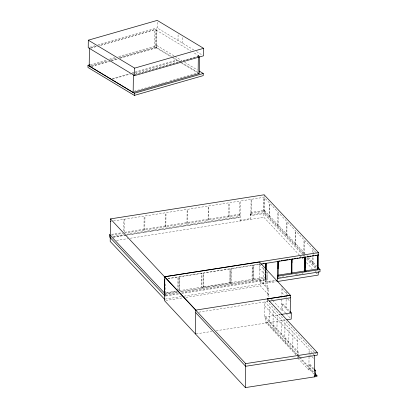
<?xml version="1.0" encoding="UTF-8"?>
<svg xmlns="http://www.w3.org/2000/svg" width="408" height="408" viewBox="0 0 408 408"><rect width="100%" height="100%" fill="white"/><g stroke="black" fill="none" stroke-linecap="round" stroke-linejoin="round"><path stroke-width="0.31" stroke-dasharray="2.04 1.53" d="M228.465 216.826L228.49 202.873M265.659 270.514L265.486 281.857L265.878 282.275L275.533 280.76M265.945 279.562L266.062 270.3L265.878 282.275L265.945 279.562L180.948 292.898M181.555 293.536L266.546 280.199L266.557 277.93L265.562 276.874M124.634 232.274L239.476 214.251L240.169 214.99L240.088 221.014L240.445 221.391M312.615 263.073L312.686 256.714M312.737 252.261L312.773 249.079M123.206 230.811L123.349 219.371M124.404 219.203L124.231 233.187L240.195 215.006L240.363 201.006L264.093 197.283L316.409 252.945M143.958 230.092L144.126 216.113M144.799 229.959L144.968 215.98M154.158 47.348L154.372 29.753L98.705 45.89M155.693 29.376L156.738 30.003L156.524 47.598L155.479 46.966L155.693 29.376L99.134 45.609M156.738 30.003L156.239 30.146L156.024 47.741L170.651 56.554M171.584 56.569L156.856 47.695L156.886 45.548L117.866 56.748M193.882 50.011L157.151 27.882L157.228 21.65M165.138 226.766L165.311 212.787M165.842 226.654L166.01 212.675M165.362 283.973L165.25 292.868L176.69 291.072M178.021 40.458L178.097 34.221M177.903 290.246L178.066 276.905L167.831 278.511M178.082 291.082L178.066 276.905M179.331 276.706L179.341 290.884L179.331 276.706L201.934 273.156L201.95 287.334L231.091 282.759L231.081 268.586L252.215 265.266L252.226 279.444L253.674 279.22L253.664 265.042L259.83 264.073M182.641 43.243L182.718 37.006M186.956 223.344L187.129 209.36M187.649 223.232L187.823 209.253M198.094 56.63L198.109 55.376L193.219 52.423M198.599 56.488L198.614 55.228L198.109 55.376M202.552 287.977L201.766 287.14L201.934 273.156M204.209 287.716L203.424 286.88L203.597 272.896L230.061 268.745L230.071 282.923M203.612 287.074L203.597 272.896M208.085 220.029L208.253 206.045M208.58 219.948L208.753 205.969M229.112 216.725L229.286 202.745M230.673 283.56L229.888 282.724L230.061 268.745M231.693 283.402L230.908 282.565L231.081 268.586M239.598 215.082L239.771 201.103M265.052 213.353L250.889 215.577L250.196 214.838L250.221 212.568L264.389 210.344L305.204 253.766M251.088 199.323L250.844 219.326L251.201 219.703M250.915 215.572L250.946 213.302L250.221 212.568M251.512 213.211L251.68 199.231M252.827 280.087L252.042 279.25L252.215 265.266M254.276 279.857L253.49 279.021L253.664 265.042M259.483 262.018L259.269 279.766L267.694 288.823L268.755 288.66L268.678 294.892L267.623 295.055L267.898 272.33M268.678 294.892L260.248 285.835L260.324 279.602L180.27 292.026M263.216 211.375L263.39 197.395M299.498 255.209L263.849 217.28L263.894 213.537L302.588 254.699M264.124 194.784L263.92 211.262L304.118 254.031L304.286 240.052M264.282 211.65L264.455 197.671M263.481 284.294L263.701 266.551M303.312 254.056L264.358 212.614L264.389 210.344M298.518 355.776L298.564 352.211L297.503 352.379L264.603 317.016L264.787 301.93L312.548 353.262M265.955 277.292L265.205 277.18L265.292 270.193M265.394 277.379L265.475 270.387M295.963 354.832L265.598 322.203L265.659 316.853L298.564 352.211M265.598 322.203L267.077 321.973L267.067 322.856L297.009 355.036M314.196 351.905L267.327 301.538L267.352 299.411M267.362 301.41L267.378 300.16M269.142 216.816L269.311 202.837M269.535 217.24L269.703 203.255M269.112 321.861L269.295 306.775M273.197 310.973L273.013 326.058L274.074 325.89L274.008 331.24M277.705 225.93L277.879 211.956M278.19 226.445L278.358 212.461M276.955 330.291L277.139 315.205M281.209 334.866L281.392 319.78M285.733 313.216L282.785 310.049L281.724 310.213L282.015 286.238M282.785 310.049L282.861 303.817L281.8 303.98L290.231 313.038M285.003 323.661L284.82 338.747L285.88 338.584L285.814 343.929M286.472 235.258L286.64 221.279M286.86 235.671L287.033 221.692M286.013 308.509L286.13 299.12M286.217 292.016L286.151 297.243L284.886 295.887M288.803 343.026L288.991 327.945M292.811 347.33L292.995 332.25M295.127 244.463L295.295 230.484M295.463 244.82L295.632 230.841M297.437 357.724L297.452 356.536M297.463 355.944L297.687 337.294M298.513 356.373L298.498 357.561L297.651 356.653M303.838 253.735L304.011 239.751M313.788 373.993L309.932 369.847L308.871 370.01L309.029 357.265M309.035 356.653L309.065 354.185M309.08 353.002L309.121 349.58M309.932 369.847L309.998 364.502L308.938 364.665L313.65 369.73M313.007 263.486L313.115 254.592M313.125 253.954L313.176 249.507M265.669 270.387L265.552 279.138L266.546 280.199M125.353 235.334L238.063 217.648L240.113 217.265L239.419 216.531L239.476 214.251M89.434 47.318L95.533 45.569M97.976 44.87L157.151 27.882M90.632 48.047L96.099 46.481M90.811 48.154L98.099 46.063M90.438 64.617L106.284 60.068M109.334 59.196L115.428 57.446M90.418 65.642L107.416 60.761M110.451 59.894L116.52 58.15M118.947 57.452L155.479 46.966M91.468 66.269L110.349 60.848M110.956 60.675L117.657 58.752M120.09 58.053L156.524 47.598M91.627 66.417L109.308 61.343M111.746 60.644L117.841 58.895M120.278 58.196L156.856 47.695M112.057 78.673L129.719 73.603M132.151 72.904L134.589 72.206M135.196 72.032L176.613 60.144M112.761 79.096L131.641 73.68M132.248 73.501L134.686 72.802M135.293 72.629L177.317 60.568M135.028 74.251L198.334 56.238M135.206 74.358L199.66 55.86L198.614 55.228M133.951 91.321L167.448 81.707M169.881 81.008L196.676 73.318M113.511 220.917L240.363 201.006M111.455 234.345L122.125 232.667M111.496 235.181L123.175 233.351M250.915 213.308L265.083 211.084M112.684 236.416L123.976 234.646M126.485 234.253L239.419 216.531M250.196 214.838L264.358 212.614M113.332 237.109L240.113 217.265M113.388 237.211L124.721 235.436M240.098 220.238L250.854 218.55M116.469 240.409L127.765 238.639M130.274 238.241L263.849 217.28M167.841 278.735L260.013 264.272M179.158 290.685L201.766 287.14M203.424 286.88L229.888 282.724M230.908 282.565L252.042 279.25M253.49 279.021L265.205 277.18M165.837 293L176.858 291.271M165.214 293.837L177.659 291.883M180.147 291.49L266.557 277.93M165.842 295.27L178.429 293.291M279.261 277.471L281.775 277.073M282.402 276.976L283.662 276.777M286.176 276.384L288.691 275.992M295.606 274.905L298.12 274.507M298.748 274.411L301.262 274.018M301.895 273.916L303.149 273.722M315.093 271.845L316.353 271.646M318.235 271.351L319.398 271.172M165.816 296.004L180.923 293.638M265.486 281.857L275.14 280.342M165.169 299.115L181.54 296.545M184.059 296.147L276.629 281.622M164.597 294.459L177.761 292.419M165.781 300.497L182.784 297.855M185.936 297.371L260.248 285.835M198.88 312.161L267.327 301.538M264.603 317.016L280.78 314.507M196.11 333.871L211.808 331.434M216.204 330.75L286.258 319.877M196.559 51.622L202.445 55.172M156.239 30.146L191.041 51.112M156.886 45.548L174.338 56.064M174.884 56.391L181.978 60.665M184.702 62.307L197.248 69.865M172.13 56.896L180.311 61.827M180.856 62.154L197.222 72.012M173.359 58.186L179.479 61.873M181.647 63.179L197.895 72.966M316.812 253.373L318.026 254.663M306.949 255.622L308.254 257.014M308.693 257.479L316.542 265.827M307.515 257.647L317.45 268.214M303.746 254.521L305.051 255.908M307.224 258.218L316.792 268.398M303.022 255.163L304.327 256.55M306.5 258.866L315.195 268.117M299.931 255.673L301.237 257.06M301.67 257.524L303.843 259.835M306.454 262.609L312.105 268.622M315.583 272.325L317.322 274.176M309.983 354.542L311.676 356.352M312.1 356.806L313.798 358.617M259.452 264.517L267.883 273.574M281.984 288.731L287.467 294.622M259.406 268.5L267.832 277.557M281.938 292.715L284.468 295.433M287.839 299.054L290.369 301.772M260.324 279.602L268.755 288.66M282.861 303.817L289.603 311.064M286.156 313.67L290.369 318.199M267.623 295.055L269.759 297.35M271.468 299.186L272.32 300.11M272.748 300.569L281.724 310.213M314.629 352.374L316.363 354.236M312.977 353.726L314.69 355.567M264.736 305.923L297.641 341.282M309.998 364.502L313.854 368.643M267.077 321.973L299.625 356.949M300.059 357.413L313.512 371.872M297.447 355.501L298.748 356.898M299.181 357.367L313.502 372.759M297.86 358.178L308.871 370.01"/><path stroke-width="0.61" d="M89.826 64.796L87.995 65.321L87.97 67.468L134.339 95.401L203.225 75.628L203.25 73.476L199.43 71.176M88.306 40.188L88.215 47.67L134.579 75.602L203.516 55.814L203.607 48.333L157.243 20.4L88.306 40.188L134.671 68.116L203.607 48.333M89.418 48.399L89.204 65.989L133.192 92.489L199.441 73.45L199.65 56.488M317.511 255.02L317.521 269.198L318.265 269.081L318.464 252.603L264.124 194.784L110.466 218.897L110.196 241.393L164.536 299.212M133.166 92.473L133.38 74.883M134.339 95.401L134.365 93.248L87.995 65.321M134.579 75.602L134.671 68.116M164.429 292.995L164.597 279.016M198.12 73.833L198.329 56.865M195.483 333.968L195.774 309.988M315.246 373.738L316.985 375.605L316.975 376.487L245.386 387.6L245.682 363.625L110.466 218.897M265.307 268.923L265.379 263.201L265.491 269.117M266.031 269.668L266.108 263.313M277.573 261.513L277.343 280.48L276.134 280.668M317.847 267.22L320.03 269.54L320 271.81L277.975 278.404L278.006 276.134L277.404 275.497L278.164 275.375L278.332 261.395M278.052 268.826L278.149 261.197M290.231 313.038L290.445 295.295L259.483 262.018L164.812 276.716L164.521 300.691L245.386 387.6M293.209 258.835L291.985 259.029L291.96 273.212L291.434 273.294L291.419 259.116M291.434 273.294L291.608 259.31M290.022 311.518L291.286 312.875L291.21 319.107L286.88 319.78M304.832 271.187L304.817 257.014L304.832 271.187L305.536 271.08L305.521 256.902L305.388 267.704M314.43 376.88L314.69 355.567M315.501 375.834L315.568 370.484L314.282 369.102M317.521 269.198L317.694 255.219M318.464 252.603L164.541 276.757L195.876 310.095L267.362 298.875L317.266 352.512L317.235 355.169L245.647 366.282L195.743 312.65M318.23 271.978L318.194 275.099L277.262 281.525M266.072 269.663L266.164 263.303M291.929 262.839L291.985 259.029M134.365 93.248L203.25 73.476M110.435 221.396L111.052 221.299M262.91 263.588L264.144 263.395M278.751 261.105L279.959 260.916M281.163 260.722L282.372 260.534M283.575 260.345L287.803 259.682M289.007 259.493L290.215 259.304M294.428 258.641L295.652 258.453M296.876 258.259L298.095 258.065M299.319 257.876L300.543 257.683M302.374 257.397L303.598 257.203M307.321 256.622L308.519 256.433M309.718 256.244L310.916 256.056M312.115 255.867L313.91 255.587M315.114 255.398L316.312 255.209M260.63 264.175L318.434 255.102L318.026 254.663M291.251 273.095L277.975 275.181L278.164 275.375M291.776 273.013L304.649 270.994M278.006 276.134L320.03 269.54M267.393 298.911L290.445 295.295L267.362 298.875M269.229 301.114L290.414 297.794M281.408 314.41L291.286 312.875M245.682 363.625L317.266 352.512M314.507 370.653L315.568 370.484M314.44 375.998L316.985 375.605M317.342 268.627L317.669 268.949L305.347 270.881L306.138 271.718M277.374 277.766L277.975 278.404M109.573 234.641L109.543 236.91L165.184 296.106L165.214 293.837L109.573 234.641"/></g></svg>
